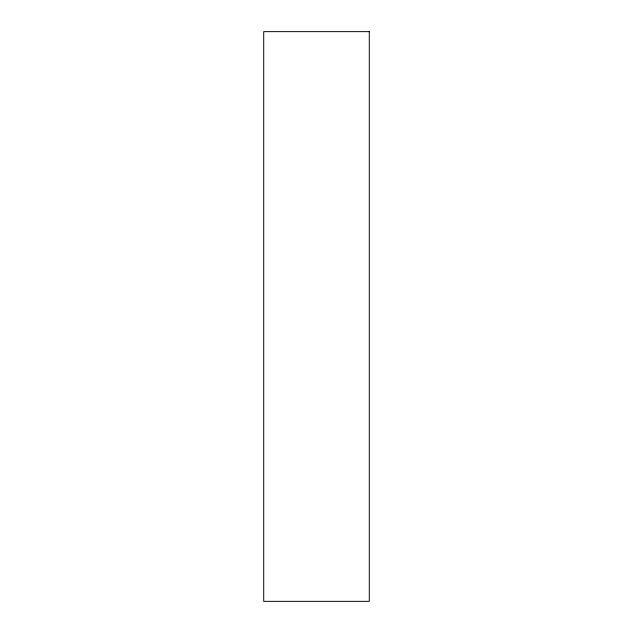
<?xml version="1.0" encoding="UTF-8"?>
<svg xmlns="http://www.w3.org/2000/svg" width="633" height="633" viewBox="0 0 633 633"><rect width="100%" height="100%" fill="white"/><g stroke="black" fill="none" stroke-linecap="round" stroke-linejoin="round"><path stroke-width="0.95" d="M369.284 31.65L263.716 31.65L263.716 601.35L369.284 601.35L369.284 31.65"/></g></svg>
